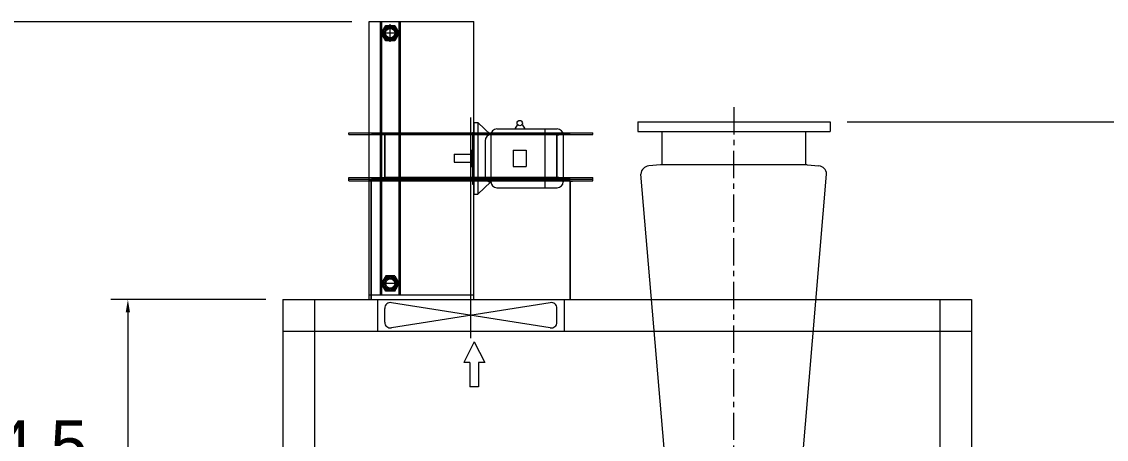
# Model space of a CAD drawing. Header units: inches. Extents: x 0 to 26418, y 0 to 20128.
# Drawn here: x 3086 to 6867, y 15631 to 17089 of the extents above; entities that cross this region are included whole.
import ezdxf

# ---------------------------------------------------------------- set-up
doc = ezdxf.new("R2010")
doc.units = ezdxf.units.IN
doc.header["$MEASUREMENT"] = 0
doc.linetypes.add('CENTER', pattern=[50.8, 31.75, -6.35, 6.35, -6.35])
doc.layers.get('Defpoints').update_dxf_attribs({"lineweight": 5})
doc.layers.add('CAXA1', color=5, linetype='CENTER', lineweight=5)
doc.styles.add('Roman', font='arial.ttf')
doc.styles.get("Standard").update_dxf_attribs({"font": 'arial.ttf'})
doc.dimstyles.new('ISO-25', dxfattribs={"dimscale": 30, "dimtxt": 1.5, "dimasz": 1.5, "dimexe": 2, "dimexo": 2, "dimtad": 1, "dimtih": 1, "dimtoh": 1, "dimdec": 1, "dimlfac": 0.03937, "dimdsep": 46, "dimtxsty": 'Standard', "dimcen": 2.5, "dimclrd": 7, "dimclre": 7, "dimclrt": 7, "dimadec": 0, "dimazin": 0, "dimtfac": 1, "dimtdec": 1, "dimtmove": 0, "dimatfit": 3, "dimfxl": 1, "dimlwd": 5, "dimlwe": 5, "dimarcsym": 0})

# ---------------------------------------------------------------- blocks, each defined once
blk = doc.blocks.new('*D32')
at = {"color": 7, "linetype": 'Continuous', "lineweight": 5, "transparency": 16777216}
for p, q in [((3936.5, 16119), (3395.9, 16119)), ((3455.9, 16074), (3455.9, 14755.3)), ((3455.9, 13464), (3455.9, 14549.2)), ((3840.1, 13419), (3395.9, 13419))]:
    blk.add_line(p, q, dxfattribs=at)
at = {"color": 7, "transparency": 16777216}
for points in [[(3448.4, 16074), (3463.4, 16074), (3455.9, 16119)], [(3448.4, 13464), (3463.4, 13464), (3455.9, 13419)]]:
    blk.add_solid(points, dxfattribs=at)
at = {"layer": 'Defpoints', "color": 0, "transparency": 16777216}
for p in [(3455.9, 16119), (3996.5, 16119), (3900.1, 13419)]:
    blk.add_point(p, dxfattribs=at)
at = {"color": 7, "lineweight": 5, "transparency": 16777216, "insert": (3455.9, 14652.2), "char_height": 165, "attachment_point": 5, "style": 'Roman'}
blk.add_mtext('106.3', dxfattribs=at)
blk = doc.blocks.new('*D49')
at = {"color": 7, "linetype": 'Continuous', "lineweight": 5, "transparency": 16777216}
for p, q in [((5964, 16739.2), (6971, 16739.2)), ((6911, 16694.2), (6911, 14870.5)), ((6911, 13464), (6911, 14664.4)), ((6868.6, 13419), (6971, 13419))]:
    blk.add_line(p, q, dxfattribs=at)
at = {"color": 7, "transparency": 16777216}
for points in [[(6903.5, 16694.2), (6918.5, 16694.2), (6911, 16739.2)], [(6903.5, 13464), (6918.5, 13464), (6911, 13419)]]:
    blk.add_solid(points, dxfattribs=at)
at = {"layer": 'Defpoints', "color": 0, "transparency": 16777216}
for p in [(5904, 16739.2), (6911, 16739.2), (6808.6, 13419)]:
    blk.add_point(p, dxfattribs=at)
at = {"color": 7, "lineweight": 5, "transparency": 16777216, "insert": (6911, 14767.5), "char_height": 165, "attachment_point": 5, "style": 'Roman'}
blk.add_mtext('130.7', dxfattribs=at)
blk = doc.blocks.new('*D30')
at = {"color": 7, "linetype": 'Continuous', "lineweight": 5, "transparency": 16777216}
for p, q in [((4236.5, 17089), (2966.2, 17089)), ((3026.2, 17044), (3026.2, 15716.3)), ((3026.2, 13464), (3026.2, 15510.3)), ((3840.1, 13419), (2966.2, 13419))]:
    blk.add_line(p, q, dxfattribs=at)
at = {"color": 7, "transparency": 16777216}
for points in [[(3018.7, 17044), (3033.7, 17044), (3026.2, 17089)], [(3018.7, 13464), (3033.7, 13464), (3026.2, 13419)]]:
    blk.add_solid(points, dxfattribs=at)
at = {"layer": 'Defpoints', "color": 0, "transparency": 16777216}
for p in [(3026.2, 17089), (4296.5, 17089), (3900.1, 13419)]:
    blk.add_point(p, dxfattribs=at)
at = {"color": 7, "lineweight": 5, "transparency": 16777216, "insert": (3026.2, 15613.3), "char_height": 165, "attachment_point": 5, "style": 'Roman'}
blk.add_mtext('144.5', dxfattribs=at)

msp = doc.modelspace()

# ---------------------------------------------------------------- linework, layer by layer
at = {"color": 7, "lineweight": 5}
for p, q in [((4296.49, 17089.03), (4661.49, 17089.03)), ((4296.49, 16119.03), (4296.49, 17089.03)), ((4335.99, 17089.03), (4335.99, 16135.03)), ((4339.32, 17049.03), (4354.91, 17076.03)), ((4339.99, 17089.03), (4339.99, 16135.03)), ((4354.91, 17076.03), (4386.08, 17076.03)), ((4370.49, 17018.27), (4370.49, 17079.85)), ((4386.08, 17076.03), (4401.67, 17049.03)), ((4400.99, 17089.03), (4400.99, 16135.03)), ((4404.99, 17089.03), (4404.99, 16135.03)), ((4661.49, 16119.03), (4661.49, 17089.03)), ((4404.9, 17049.03), (4336.94, 17049.03)), ((4354.91, 17022.03), (4339.32, 17049.03)), ((4386.08, 17022.03), (4354.91, 17022.03)), ((4401.67, 17049.03), (4386.08, 17022.03)), ((4651.49, 15983.65), (4651.49, 16754.48)), ((4661.49, 16737.03), (4675.49, 16737.03)), ((4661.49, 16737.03), (4661.49, 16487.03)), ((4675.49, 16737.03), (4721.58, 16694.03)), ((4675.49, 16737.03), (4675.49, 16487.03)), ((4742.08, 16714.53), (4952.99, 16714.53)), ((4813.83, 16730.36), (4804.41, 16714.53)), ((4830, 16730.36), (4839.41, 16714.53)), ((4909.49, 16714.53), (4909.49, 16509.53)), ((5233.97, 16739.22), (5903.97, 16739.22)), ((5233.97, 16739.22), (5233.97, 16705.22)), ((5903.97, 16739.22), (5903.97, 16705.22)), ((4226.49, 16701.03), (5076.49, 16701.03)), ((4226.49, 16695.03), (4226.49, 16701.03)), ((4226.49, 16695.03), (5076.49, 16695.03)), ((4997.99, 16695.03), (4304.99, 16695.03)), ((4350.49, 16694.03), (4350.49, 16546.03)), ((4951.49, 16695.03), (4351.49, 16695.03)), ((4351.49, 16695.03), (4351.49, 16545.03)), ((4657.49, 16702.03), (4661.49, 16702.03)), ((4657.49, 16702.03), (4657.49, 16522.03)), ((4721.58, 16694.03), (4721.58, 16530.03)), ((4950.49, 16695.03), (4950.49, 16545.03)), ((4950.49, 16695.03), (4958.49, 16695.03)), ((4951.49, 16694.03), (4951.49, 16546.03)), ((4951.49, 16694.03), (4958.49, 16694.03)), ((4958.49, 16694.03), (4958.49, 16695.03)), ((4973.49, 16694.03), (4973.49, 16530.03)), ((5076.49, 16695.03), (5076.49, 16701.03)), ((5233.97, 16705.22), (5903.97, 16705.22)), ((5318.96, 16589.22), (5318.96, 16705.22)), ((5818.96, 16589.22), (5818.96, 16705.04)), ((4653.49, 16640.03), (4657.49, 16640.03)), ((4653.49, 16640.03), (4653.49, 16584.03)), ((4701.08, 16673.53), (4701.08, 16550.53)), ((4799.51, 16640.03), (4844.31, 16640.03)), ((4799.51, 16640.03), (4799.51, 16584.03)), ((4844.31, 16640.03), (4844.31, 16584.03)), ((4593.49, 16626.03), (4653.49, 16626.03)), ((4593.49, 16626.03), (4593.49, 16598.03)), ((4593.49, 16598.03), (4653.49, 16598.03)), ((4653.49, 16584.03), (4657.49, 16584.03)), ((4799.51, 16584.03), (4844.31, 16584.03)), ((4950.49, 16590.03), (4950.49, 16539.03)), ((4951.49, 16590.03), (4951.49, 16540.03)), ((5312.22, 16589.22), (5271.88, 16585.69)), ((5824.22, 16589.22), (5312.22, 16589.22)), ((5824.22, 16589.22), (5864.57, 16585.69)), ((4226.49, 16545.03), (5076.49, 16545.03)), ((4226.49, 16539.03), (4226.49, 16545.03)), ((4226.49, 16539.03), (5076.49, 16539.03)), ((4226.49, 16539.03), (5076.49, 16539.03)), ((4226.49, 16533.03), (4226.49, 16539.03)), ((4226.49, 16533.03), (5076.49, 16533.03)), ((4304.99, 16533.03), (4296.99, 16533.03)), ((4296.99, 16532.03), (4296.99, 16533.03)), ((4304.99, 16533.03), (4296.99, 16533.03)), ((4296.99, 16532.03), (4296.99, 16533.03)), ((4303.99, 16532.03), (4296.99, 16532.03)), ((4303.99, 16532.03), (4296.99, 16532.03)), ((4303.99, 16119.03), (4303.99, 16532.03)), ((4997.99, 16539.03), (4304.99, 16539.03)), ((4997.99, 16533.03), (4304.99, 16533.03)), ((4304.99, 16119.03), (4304.99, 16533.03)), ((4950.49, 16545.03), (4352.49, 16545.03)), ((4950.49, 16539.03), (4352.49, 16539.03)), ((4675.49, 16487.03), (4721.58, 16530.03)), ((4950.49, 16545.03), (4958.49, 16545.03)), ((4950.49, 16539.03), (4958.49, 16539.03)), ((4951.49, 16546.03), (4958.49, 16546.03)), ((4951.49, 16540.03), (4958.49, 16540.03)), ((4958.49, 16546.03), (4958.49, 16545.03)), ((4958.49, 16540.03), (4958.49, 16539.03)), ((4997.99, 16533.03), (5005.99, 16533.03)), ((4997.99, 16533.03), (5005.99, 16533.03)), ((4997.99, 16119.03), (4997.99, 16533.03)), ((4998.99, 16532.03), (5005.99, 16532.03)), ((4998.99, 16532.03), (5005.99, 16532.03)), ((4998.99, 16119.03), (4998.99, 16532.03)), ((5005.99, 16532.03), (5005.99, 16533.03)), ((5005.99, 16532.03), (5005.99, 16533.03)), ((5076.49, 16539.03), (5076.49, 16545.03)), ((5076.49, 16533.03), (5076.49, 16539.03)), ((5344.45, 15371.22), (5244.55, 16557.22)), ((5791.84, 15371.22), (5891.95, 16557.22)), ((4657.49, 16522.03), (4661.49, 16522.03)), ((4661.49, 16487.03), (4675.49, 16487.03)), ((4742.08, 16509.53), (4952.99, 16509.53)), ((4354.91, 16202.04), (4339.32, 16175.04)), ((4386.08, 16202.04), (4354.91, 16202.04)), ((4386.08, 16202.04), (4401.67, 16175.04)), ((4404.99, 16175.04), (4335.99, 16175.04)), ((4354.91, 16148.04), (4339.32, 16175.04)), ((4386.08, 16148.04), (4354.91, 16148.04)), ((4386.08, 16148.04), (4401.67, 16175.04)), ((3996.49, 16119.03), (3996.49, 13419.03)), ((3996.49, 16119.03), (6396.49, 16119.03)), ((4106.49, 16119.03), (4106.49, 13419.03)), ((4296.49, 16135.03), (4661.49, 16135.03)), ((4296.49, 16119.03), (4661.49, 16119.03)), ((4326.49, 16119.03), (4326.49, 16009.03)), ((4928.34, 16019.98), (4374.63, 16108.08)), ((4928.34, 16108.08), (4374.63, 16019.98)), ((4976.49, 16119.03), (4976.49, 16009.03)), ((6286.49, 16119.03), (6286.49, 13419.03)), ((6396.49, 16119.03), (6396.49, 13419.03)), ((4351.49, 16039.73), (4351.49, 16088.33)), ((4951.49, 16039.73), (4951.49, 16088.33)), ((3996.49, 16009.03), (6396.49, 16009.03)), ((4663.26, 15971.63), (4626.65, 15899.03)), ((4663.26, 15971.63), (4699.88, 15899.03)), ((4647.83, 15899.03), (4626.65, 15899.03)), ((4647.83, 15899.03), (4647.83, 15813.83)), ((4699.88, 15899.03), (4678.69, 15899.03)), ((4678.69, 15899.03), (4678.69, 15813.83)), ((4678.69, 15813.83), (4647.83, 15813.83))]:
    msp.add_line(p, q, dxfattribs=at)
for centre, radius in [((4370.49, 17049.03), 26.5), ((4370.49, 17049.03), 24), ((4370.49, 17049.03), 22.9), ((4370.49, 17049.06), 19.5), ((4370.49, 17049.03), 16.5), ((4821.91, 16735.03), 9.33), ((4370.49, 16175.04), 26.5), ((4370.49, 16175.04), 24), ((4370.49, 16175.04), 22.9), ((4370.49, 16175.07), 19.5), ((4370.49, 16175.04), 16)]:
    msp.add_circle(centre, radius, dxfattribs=at)
for centre, radius, start, end in [((4742.08, 16694.03), 20.5, 90, 180), ((4952.99, 16694.03), 20.5, 0, 90), ((4721.58, 16673.53), 20.5, 90, 180), ((5274.49, 16555.8), 30, 95, 177.29569), ((5861.95, 16555.8), 30, 2.70431, 85), ((4721.58, 16550.53), 20.5, 180, 270), ((4742.08, 16530.03), 20.5, 180, 270), ((4952.99, 16530.03), 20.5, 270, 0), ((4371.49, 16088.33), 20, 80.95922, 180), ((4931.49, 16088.33), 20, 0, 99.04078), ((4371.49, 16039.73), 20, 180, 279.04078), ((4931.49, 16039.73), 20, 260.95922, 0)]:
    msp.add_arc(centre, radius, start, end, dxfattribs=at)
at = {"layer": 'CAXA1', "linetype": 'CENTER', "lineweight": 5, "ltscale": 3}
msp.add_line((5568.14, 15171.58), (5569.01, 16804.19), dxfattribs=at)

# ---------------------------------------------------------------- dimensions: what is measured, and where the dimension line sits
at = {"color": 7, "lineweight": 5}
for base, p1, p2, picture, middle in [((3026.15, 17089.03), (3900.14, 13419.03), (4296.49, 17089.03), '*D30', (3026.15, 15613.33)), ((6910.97, 16739.22), (6808.62, 13419.03), (5903.97, 16739.22), '*D49', (6910.97, 14767.49)), ((3455.95, 16119.03), (3900.14, 13419.03), (3996.49, 16119.03), '*D32', (3455.95, 14652.22))]:
    dim = msp.add_linear_dim(base=base, p1=p1, p2=p2, angle=90, dimstyle='ISO-25', override={"dimtxt": 5.5, "dimpost": '\\X', "dimtxsty": 'Roman', "dimtmove": 1}, dxfattribs=at)
    dim.commit()
    dim.dimension.update_dxf_attribs({"geometry": picture, "text_midpoint": middle, "dimtype": 160})

doc.saveas('drawing.dxf')
